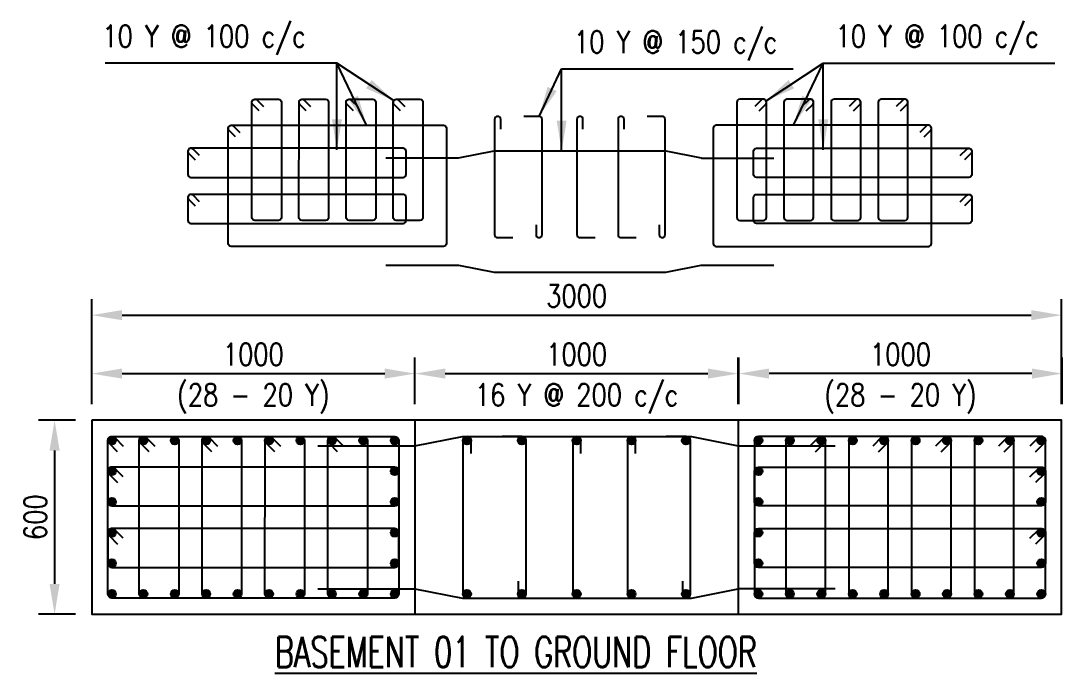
# Model space of a CAD drawing. Extents: x -69352 to 1013721, y -547461 to -186867.
# Drawn here: x 206965 to 219849, y -500414 to -492343 of the extents above; entities that cross this region are included whole.
import ezdxf
from ezdxf.enums import TextEntityAlignment as Align

# ---------------------------------------------------------------- set-up
doc = ezdxf.new("R2010")
doc.units = 0
doc.header["$LTSCALE"] = 500
doc.header["$MEASUREMENT"] = 0
doc.header["$PDMODE"] = 35
doc.header["$PDSIZE"] = -15
doc.linetypes.add('HIDDEN2', pattern=[0.1875, 0.125, -0.0625])
doc.layers.get('DEFPOINTS').update_dxf_attribs({"color": 4})
for name, color, linetype in [('S-COLUMN', 1, 'Continuous'), ('S-DIM-1', 5, 'Continuous'), ('S-REINFORCEMENT', 6, 'Continuous'), ('S-STIRUPS)', 3, 'Continuous'), ('S-TEXT', 2, 'Continuous'), ('S-TEXT-1 @ 1', 4, 'Continuous')]:
    doc.layers.add(name, color=color, linetype=linetype)
doc.styles.add('ROMANS', font='simplex.shx', dxfattribs={"width": 0.8, "height": 275})
doc.dimstyles.new('dim25', dxfattribs={"dimtxt": 250, "dimasz": 250, "dimexe": 200, "dimexo": 200, "dimgap": 100, "dimtad": 1, "dimdec": 0, "dimlfac": 0.25, "dimzin": 0, "dimdsep": 46, "dimtxsty": 'ROMANS', "dimcen": 0, "dimclrd": 5, "dimclre": 5, "dimclrt": 4, "dimadec": 0, "dimazin": 0, "dimtfac": 1, "dimtdec": 0, "dimtix": 1, "dimtofl": 0, "dimtmove": 2, "dimatfit": 3, "dimfxl": 0, "dimtolj": 1, "dimtzin": 0, "dimlwd": -1, "dimlwe": -1, "dimarcsym": 0})

# ---------------------------------------------------------------- blocks, each defined once
blk = doc.blocks.new('*D1309')
at = {"layer": 'DEFPOINTS', "color": 0}
for p in [(207842, -497285), (207383, -499685), (207842, -499685)]:
    blk.add_point(p, dxfattribs=at)
at = {"layer": 'S-DIM-1', "color": 5}
for p, q in [((207642, -497285), (207183, -497285)), ((207383, -497660), (207383, -499310)), ((207642, -499685), (207183, -499685))]:
    blk.add_line(p, q, dxfattribs=at)
for points in [[(207445, -497660), (207320, -497660), (207383, -497285)], [(207320, -499310), (207445, -499310), (207383, -499685)]]:
    blk.add_solid(points, dxfattribs=at)
at = {"layer": 'S-DIM-1', "color": 4, "insert": (207145, -498485), "char_height": 275, "attachment_point": 5, "rotation": 90, "style": 'ROMANS'}
blk.add_mtext('\\A1;{600}', dxfattribs=at)
blk = doc.blocks.new('*D1310')
at = {"layer": 'DEFPOINTS', "color": 0}
for p in [(219842, -495985), (207842, -497285), (219842, -497285)]:
    blk.add_point(p, dxfattribs=at)
at = {"layer": 'S-DIM-1', "color": 5}
for p, q in [((207842, -497085), (207842, -495785)), ((219842, -497085), (219842, -495785)), ((208217, -495985), (219467, -495985))]:
    blk.add_line(p, q, dxfattribs=at)
for points in [[(208217, -495922), (208217, -496047), (207842, -495985)], [(219467, -496047), (219467, -495922), (219842, -495985)]]:
    blk.add_solid(points, dxfattribs=at)
at = {"layer": 'S-DIM-1', "color": 4, "insert": (213842, -495747), "char_height": 275, "attachment_point": 5, "style": 'ROMANS'}
blk.add_mtext('\\A1;3000', dxfattribs=at)
blk = doc.blocks.new('*D1311')
at = {"layer": 'DEFPOINTS', "color": 0}
for p in [(211842, -496708), (207842, -497285), (211842, -497285)]:
    blk.add_point(p, dxfattribs=at)
at = {"layer": 'S-DIM-1', "color": 5}
for p, q in [((207842, -497085), (207842, -496508)), ((211842, -497085), (211842, -496508)), ((208217, -496708), (211467, -496708))]:
    blk.add_line(p, q, dxfattribs=at)
for points in [[(208217, -496645), (208217, -496770), (207842, -496708)], [(211467, -496770), (211467, -496645), (211842, -496708)]]:
    blk.add_solid(points, dxfattribs=at)
at = {"layer": 'S-DIM-1', "color": 4, "char_height": 275, "attachment_point": 5, "style": 'ROMANS'}
for s, insert in [('\\A1;\\Fsimplex.shx|c1;\\W0.8;1000', (209842, -496470)), ('(28 - 20 Y)', (209842, -497017))]:
    blk.add_mtext(s, dxfattribs=dict(at, insert=insert))
blk = doc.blocks.new('*D1312')
at = {"layer": 'DEFPOINTS', "color": 0}
for p in [(215842, -496708), (211842, -497285), (215842, -497285)]:
    blk.add_point(p, dxfattribs=at)
at = {"layer": 'S-DIM-1', "color": 5}
for p, q in [((211842, -497085), (211842, -496508)), ((215842, -497085), (215842, -496508)), ((212217, -496708), (215467, -496708))]:
    blk.add_line(p, q, dxfattribs=at)
for points in [[(212217, -496645), (212217, -496770), (211842, -496708)], [(215467, -496770), (215467, -496645), (215842, -496708)]]:
    blk.add_solid(points, dxfattribs=at)
at = {"layer": 'S-DIM-1', "color": 4, "char_height": 275, "attachment_point": 5, "style": 'ROMANS'}
for s, insert in [('\\A1;{\\Fsimplex.shx|c1;\\W0.8;1000', (213842, -496470)), ('16 Y @ 200 c/c}', (213842, -497017))]:
    blk.add_mtext(s, dxfattribs=dict(at, insert=insert))
blk = doc.blocks.new('*D1313')
at = {"layer": 'DEFPOINTS', "color": 0}
for p in [(215849, -496708), (215849, -497285), (219849, -497285)]:
    blk.add_point(p, dxfattribs=at)
at = {"layer": 'S-DIM-1', "color": 5}
for p, q in [((215849, -497085), (215849, -496508)), ((219849, -497085), (219849, -496508)), ((219474, -496708), (216224, -496708))]:
    blk.add_line(p, q, dxfattribs=at)
for points in [[(216224, -496645), (216224, -496770), (215849, -496708)], [(219474, -496770), (219474, -496645), (219849, -496708)]]:
    blk.add_solid(points, dxfattribs=at)
at = {"layer": 'S-DIM-1', "color": 4, "char_height": 275, "attachment_point": 5, "style": 'ROMANS'}
for s, insert in [('\\A1;\\Fsimplex.shx|c1;\\W0.8;1000', (217849, -496470)), ('(28 - 20 Y)', (217849, -497017))]:
    blk.add_mtext(s, dxfattribs=dict(at, insert=insert))

msp = doc.modelspace()

# ---------------------------------------------------------------- linework, layer by layer
at = {"layer": 'S-COLUMN', "color": 8, "linetype": 'HIDDEN2', "ltscale": 1000}
for p, q in [((211841.506, -497285.252), (211841.506, -499685.252)), ((215841.506, -497285.252), (215841.506, -499685.252))]:
    msp.add_line(p, q, dxfattribs=at)
at = {"layer": 'S-COLUMN', "color": 10, "ltscale": 5}
msp.add_lwpolyline([(207841.506, -497285.252), (207841.506, -499685.252), (219841.506, -499685.252), (219841.506, -497285.252)], close=True, dxfattribs=at)
at = {"layer": 'S-REINFORCEMENT', "color": 5, "const_width": 50}
for points in [[(208091.506, -497510.247, -1), (208091.506, -497560.247, -1)], [(208480.391, -497510.218, 1), (208480.391, -497560.218, 1)], [(208869.28, -497510.218, 1), (208869.28, -497560.218, 1)], [(209258.168, -497510.217, 1), (209258.168, -497560.217, 1)], [(209647.056, -497510.217, 1), (209647.056, -497560.217, 1)], [(210035.945, -497510.216, 1), (210035.945, -497560.216, 1)], [(210424.833, -497510.216, 1), (210424.833, -497560.216, 1)], [(210813.721, -497510.215, 1), (210813.721, -497560.215, 1)], [(211202.61, -497510.215, 1), (211202.61, -497560.215, 1)], [(211591.501, -497510.247, 1), (211591.501, -497560.247, 1)], [(212510.129, -497535.253, -1), (212460.129, -497535.253, -1)], [(213138.793, -497535.246, 1), (213188.793, -497535.246, 1)], [(213867.469, -497535.248, -1), (213817.469, -497535.248, -1)], [(214546.148, -497535.247, -1), (214496.148, -497535.247, -1)], [(215169.609, -497535.252, 1), (215219.609, -497535.252, 1)], [(216091.512, -497510.247, -1), (216091.512, -497560.247, -1)], [(216480.403, -497510.215, -1), (216480.403, -497560.215, -1)], [(216869.291, -497510.215, -1), (216869.291, -497560.215, -1)], [(217258.179, -497510.216, -1), (217258.179, -497560.216, -1)], [(217647.068, -497510.216, -1), (217647.068, -497560.216, -1)], [(218035.956, -497510.217, -1), (218035.956, -497560.217, -1)], [(218424.844, -497510.217, -1), (218424.844, -497560.217, -1)], [(218813.733, -497510.218, -1), (218813.733, -497560.218, -1)], [(219202.621, -497510.218, -1), (219202.621, -497560.218, -1)], [(219591.507, -497510.247, 1), (219591.507, -497560.247, 1)], [(208091.506, -497940.273, 1), (208091.506, -497890.273, 1)], [(211591.5, -497940.273, -1), (211591.5, -497890.273, -1)], [(216091.513, -497940.273, 1), (216091.513, -497890.273, 1)], [(219591.507, -497940.273, -1), (219591.507, -497890.273, -1)], [(208091.506, -498320.269, 1), (208091.506, -498270.269, 1)], [(211591.5, -498320.269, -1), (211591.5, -498270.269, -1)], [(216091.513, -498320.269, 1), (216091.513, -498270.269, 1)], [(219591.507, -498320.269, -1), (219591.507, -498270.269, -1)], [(208091.506, -498700.265, 1), (208091.506, -498650.265, 1)], [(211591.5, -498700.265, -1), (211591.5, -498650.265, -1)], [(216091.513, -498700.265, 1), (216091.513, -498650.265, 1)], [(219591.507, -498700.265, -1), (219591.507, -498650.265, -1)], [(208091.506, -499080.261, 1), (208091.506, -499030.261, 1)], [(211591.5, -499080.261, -1), (211591.5, -499030.261, -1)], [(216091.513, -499080.261, 1), (216091.513, -499030.261, 1)], [(219591.507, -499080.261, -1), (219591.507, -499030.261, -1)], [(208091.506, -499460.257, 1), (208091.506, -499410.257, 1)], [(208480.391, -499460.228, -1), (208480.391, -499410.228, -1)], [(208869.28, -499460.227, -1), (208869.28, -499410.227, -1)], [(209258.168, -499460.227, -1), (209258.168, -499410.227, -1)], [(209647.056, -499460.226, -1), (209647.056, -499410.226, -1)], [(210035.945, -499460.226, -1), (210035.945, -499410.226, -1)], [(210424.833, -499460.225, -1), (210424.833, -499410.225, -1)], [(210813.721, -499460.225, -1), (210813.721, -499410.225, -1)], [(211202.61, -499460.224, -1), (211202.61, -499410.224, -1)], [(211591.501, -499460.257, -1), (211591.501, -499410.257, -1)], [(212510.129, -499435.017, 1), (212460.129, -499435.017, 1)], [(213138.793, -499435.01, -1), (213188.793, -499435.01, -1)], [(213867.469, -499435.012, 1), (213817.469, -499435.012, 1)], [(214546.148, -499435.011, 1), (214496.148, -499435.011, 1)], [(215169.609, -499435.016, -1), (215219.609, -499435.016, -1)], [(216091.512, -499460.257, 1), (216091.512, -499410.257, 1)], [(216480.403, -499460.224, 1), (216480.403, -499410.224, 1)], [(216869.291, -499460.225, 1), (216869.291, -499410.225, 1)], [(217258.179, -499460.225, 1), (217258.179, -499410.225, 1)], [(217647.068, -499460.226, 1), (217647.068, -499410.226, 1)], [(218035.956, -499460.226, 1), (218035.956, -499410.226, 1)], [(218424.844, -499460.227, 1), (218424.844, -499410.227, 1)], [(218813.733, -499460.227, 1), (218813.733, -499410.227, 1)], [(219202.621, -499460.228, 1), (219202.621, -499410.228, 1)], [(219591.507, -499460.257, -1), (219591.507, -499410.257, -1)]]:
    msp.add_lwpolyline(points, format="xyb", close=True, dxfattribs=at)
at = {"layer": 'S-REINFORCEMENT', "color": 5}
for centre in [(208091.506, -497535.247, -1849643.174), (208480.391, -497535.218, -220445.145), (208869.28, -497535.218, -424098.024), (209258.168, -497535.217, -627750.902), (209647.056, -497535.217, -831403.781), (210035.945, -497535.216, -1035056.66), (210424.833, -497535.216, -1238709.538), (210813.721, -497535.215, -1442362.417), (211202.61, -497535.215, -1646015.295), (211591.501, -497535.247, -1849643.174), (212485.129, -497535.253, -16767.266), (213163.793, -497535.246, -16792.266), (213842.469, -497535.248, -16792.266), (214521.148, -497535.247, -16792.266), (215194.609, -497535.252, -16767.266), (216091.512, -497535.247, -1849643.174), (216480.403, -497535.215, -1646015.295), (216869.291, -497535.215, -1442362.417), (217258.179, -497535.216, -1238709.538), (217647.068, -497535.216, -1035056.66), (218035.956, -497535.217, -831403.781), (218424.844, -497535.217, -627750.902), (218813.733, -497535.218, -424098.024), (219202.621, -497535.218, -220445.145), (219591.507, -497535.247, -1849643.174), (208091.506, -497915.273, -383362.448), (211591.5, -497915.273, -383362.448), (216091.513, -497915.273, -383362.448), (219591.507, -497915.273, -383362.448), (208091.506, -498295.269, -749932.63), (211591.5, -498295.269, -749932.63), (216091.513, -498295.269, -749932.63), (219591.507, -498295.269, -749932.63), (208091.506, -498675.265, -1116502.811), (211591.5, -498675.265, -1116502.811), (216091.513, -498675.265, -1116502.811), (219591.507, -498675.265, -1116502.811), (208091.506, -499055.261, -1483072.993), (211591.5, -499055.261, -1483072.993), (216091.513, -499055.261, -1483072.993), (219591.507, -499055.261, -1483072.993), (208091.506, -499435.257, -1849643.174), (208480.391, -499435.228, -220445.145), (208869.28, -499435.227, -424098.024), (209258.168, -499435.227, -627750.902), (209647.056, -499435.226, -831403.781), (210035.945, -499435.226, -1035056.66), (210424.833, -499435.225, -1238709.538), (210813.721, -499435.225, -1442362.417), (211202.61, -499435.224, -1646015.295), (211591.501, -499435.257, -1849643.174), (212485.129, -499435.017, -16767.266), (213163.793, -499435.01, -16792.266), (213842.469, -499435.012, -16792.266), (214521.148, -499435.011, -16792.266), (215194.609, -499435.016, -16767.266), (216091.512, -499435.257, -1849643.174), (216480.403, -499435.224, -1646015.295), (216869.291, -499435.225, -1442362.417), (217258.179, -499435.225, -1238709.538), (217647.068, -499435.226, -1035056.66), (218035.956, -499435.226, -831403.781), (218424.844, -499435.227, -627750.902), (218813.733, -499435.227, -424098.024), (219202.621, -499435.228, -220445.145), (219591.507, -499435.257, -1849643.174)]:
    msp.add_circle(centre, 50, dxfattribs=at)
at = {"layer": 'S-STIRUPS)', "color": 8}
for points in [[(209914.063, -493456.95), (209834.512, -493377.401, -0.668179418), (209861.029, -493313.385), (210152.565, -493313.397, -0.414213562), (210190.065, -493350.897), (210189.933, -494775.892, -0.414213562), (210152.433, -494813.392), (209860.897, -494813.38, -0.414213562), (209823.397, -494775.88), (209823.529, -493350.885, -0.668179418), (209887.545, -493324.367), (209967.095, -493403.917)], [(210497.395, -493456.95), (210417.844, -493377.4, -0.668179418), (210444.361, -493313.384), (210735.898, -493313.396, -0.414213562), (210773.398, -493350.896), (210773.266, -494775.891, -0.414213562), (210735.766, -494813.391), (210444.23, -494813.379, -0.414213562), (210406.73, -494775.879), (210406.861, -493350.884, -0.668179418), (210470.877, -493324.366), (210550.428, -493403.916)], [(211080.728, -493456.949), (211001.177, -493377.399, -0.668179418), (211027.694, -493313.383), (211319.23, -493313.395, -0.414213562), (211356.73, -493350.895), (211356.598, -494775.891, -0.414213562), (211319.098, -494813.391), (211027.562, -494813.378, -0.414213562), (210990.062, -494775.878), (210990.194, -493350.883, -0.668179418), (211054.21, -493324.366), (211133.76, -493403.916)], [(211664.06, -493456.948), (211584.509, -493377.398, -0.668179418), (211611.026, -493313.382), (211902.563, -493313.395, -0.414213562), (211940.063, -493350.895), (211939.931, -494775.89, -0.414213562), (211902.431, -494813.39), (211610.895, -494813.377, -0.414213562), (211573.395, -494775.877), (211573.526, -493350.882, -0.668179418), (211637.542, -493324.365), (211717.093, -493403.915)], [(216099.407, -493456.948), (216178.957, -493377.398, 0.668179418), (216152.44, -493313.382), (215860.904, -493313.395, 0.414213562), (215823.404, -493350.895), (215823.536, -494775.89, 0.414213562), (215861.036, -494813.39), (216152.572, -494813.377, 0.414213562), (216190.072, -494775.877), (216189.94, -493350.882, 0.668179418), (216125.924, -493324.365), (216046.374, -493403.915)], [(216682.739, -493456.949), (216762.29, -493377.399, 0.668179418), (216735.773, -493313.383), (216444.236, -493313.395, 0.414213562), (216406.736, -493350.895), (216406.868, -494775.891, 0.414213562), (216444.368, -494813.391), (216735.904, -494813.378, 0.414213562), (216773.404, -494775.878), (216773.273, -493350.883, 0.668179418), (216709.257, -493324.366), (216629.706, -493403.916)], [(217266.072, -493456.95), (217345.622, -493377.4, 0.668179418), (217319.105, -493313.384), (217027.569, -493313.396, 0.414213562), (216990.069, -493350.896), (216990.201, -494775.891, 0.414213562), (217027.701, -494813.391), (217319.237, -494813.379, 0.414213562), (217356.737, -494775.879), (217356.605, -493350.884, 0.668179418), (217292.589, -493324.366), (217213.039, -493403.916)], [(217849.404, -493456.95), (217928.955, -493377.401, 0.668179418), (217902.438, -493313.385), (217610.901, -493313.397, 0.414213562), (217573.401, -493350.897), (217573.533, -494775.892, 0.414213562), (217611.033, -494813.392), (217902.569, -494813.38, 0.414213562), (217940.069, -494775.88), (217939.938, -493350.885, 0.668179418), (217875.922, -493324.367), (217796.371, -493403.917)], [(212902.436, -493682.956), (212902.436, -493562.956, 1), (212827.436, -493562.956), (212827.436, -494987.956, 0.414213562), (212864.936, -495025.456), (213052.436, -495025.456)], [(213339.875, -494867.951), (213339.875, -494987.951, 1), (213414.875, -494987.951), (213414.875, -493562.951, 0.414213562), (213377.375, -493525.451), (213189.875, -493525.451)], [(213920.441, -493682.952), (213920.441, -493562.952, 1), (213845.441, -493562.952), (213845.441, -494987.951, 0.414213562), (213882.941, -495025.451), (214070.441, -495025.451)], [(214429.45, -493682.951), (214429.45, -493562.951, 1), (214354.45, -493562.951), (214354.45, -494987.951, 0.414213562), (214391.95, -495025.451), (214579.45, -495025.451)], [(214862.987, -494867.956), (214862.987, -494987.956, 1), (214937.987, -494987.956), (214937.987, -493562.956, 0.414213562), (214900.487, -493525.456), (214712.987, -493525.456)], [(209622.267, -493778.544), (209542.716, -493698.994, -0.668179418), (209569.233, -493634.978), (212194.228, -493634.978, -0.414213562), (212231.728, -493672.478), (212231.728, -495097.478, -0.414213562), (212194.228, -495134.978), (209569.234, -495134.978, -0.414213562), (209531.734, -495097.478), (209531.733, -493672.479, -0.668179418), (209595.749, -493645.961), (209675.3, -493725.511)], [(218141.2, -493778.544), (218220.75, -493698.994, 0.668179418), (218194.233, -493634.978), (215569.238, -493634.978, 0.414213562), (215531.738, -493672.478), (215531.738, -495097.478, 0.414213562), (215569.238, -495134.978), (218194.233, -495134.978, 0.414213562), (218231.733, -495097.478), (218231.733, -493672.479, 0.668179418), (218167.718, -493645.961), (218088.167, -493725.511)], [(209175.342, -494010.574), (209095.795, -493931.02, 0.668179418), (209031.778, -493957.534), (209031.733, -494242.47, 0.414213562), (209069.231, -494279.972), (211694.272, -494280.002, 0.414213562), (211731.774, -494242.504), (211731.728, -493957.476, 0.414213562), (211694.23, -493919.975), (209069.28, -493920.035, 0.668179418), (209042.76, -493984.05), (209122.306, -494063.604)], [(211481.733, -494039.825), (212373.267, -494039.825, 0.039395714), (212379.149, -494039.36), (212821.554, -493953.074, -0.039395714), (212827.436, -493952.61), (214941.913, -493952.61, -0.037467478), (214947.509, -493953.03), (215381.733, -494039.825, 0.037467478), (215387.33, -494040.244), (216281.733, -494040.244)], [(218588.125, -494010.574), (218667.671, -493931.02, -0.668179418), (218731.688, -493957.534), (218731.734, -494242.47, -0.414213562), (218694.235, -494279.972), (216069.195, -494280.002, -0.414213562), (216031.693, -494242.504), (216031.738, -493957.476, -0.414213562), (216069.236, -493919.975), (218694.186, -493920.035, -0.668179418), (218720.707, -493984.05), (218641.161, -494063.604)], [(209175.342, -494580.587), (209095.795, -494501.033, 0.668179418), (209031.778, -494527.547), (209031.733, -494812.483, 0.414213562), (209069.231, -494849.985), (211694.272, -494850.015, 0.414213562), (211731.773, -494812.517), (211731.728, -494527.49, 0.414213562), (211694.23, -494489.988), (209069.28, -494490.049, 0.668179418), (209042.76, -494554.063), (209122.306, -494633.617)], [(218588.125, -494580.587), (218667.671, -494501.033, -0.668179418), (218731.688, -494527.547), (218731.734, -494812.483, -0.414213562), (218694.235, -494849.985), (216069.195, -494850.015, -0.414213562), (216031.693, -494812.517), (216031.738, -494527.49, -0.414213562), (216069.236, -494489.988), (218694.186, -494490.049, -0.668179418), (218720.707, -494554.063), (218641.161, -494633.617)], [(211481.733, -495365.395), (212373.267, -495365.395, -0.039395714), (212379.149, -495365.859), (212821.554, -495452.145, 0.039395714), (212827.436, -495452.609), (214941.913, -495452.609, 0.037467478), (214947.509, -495452.19), (215381.733, -495365.395, -0.037467478), (215387.33, -495364.975), (216281.733, -495364.975)], [(208162.218, -497676.673), (208056.15, -497570.607, -0.668179418), (208091.506, -497485.252), (211591.499, -497485.252, -0.414213562), (211641.499, -497535.252), (211641.5, -499435.252, -0.414213562), (211591.5, -499485.252), (208091.507, -499485.252, -0.414213562), (208041.507, -499435.252), (208041.506, -497535.253, -0.668179418), (208126.86, -497499.896), (208232.928, -497605.962)], [(208551.279, -497676.655), (208445.211, -497570.589, -0.668179418), (208480.567, -497485.234), (208869.282, -497485.251, -0.414213562), (208919.282, -497535.251), (208919.106, -499435.245, -0.414213562), (208869.106, -499485.245), (208480.391, -499485.228, -0.414213562), (208430.391, -499435.228), (208430.567, -497535.235, -0.668179418), (208515.921, -497499.878), (208621.989, -497605.945)], [(209329.055, -497676.654), (209222.988, -497570.588, -0.668179418), (209258.344, -497485.233), (209647.059, -497485.25, -0.414213562), (209697.059, -497535.25), (209696.883, -499435.243, -0.414213562), (209646.883, -499485.243), (209258.168, -499485.227, -0.414213562), (209208.168, -499435.227), (209208.344, -497535.234, -0.668179418), (209293.698, -497499.877), (209399.766, -497605.943)], [(210106.832, -497676.653), (210000.764, -497570.587, -0.668179418), (210036.121, -497485.232), (210424.836, -497485.249, -0.414213562), (210474.836, -497535.249), (210474.66, -499435.242, -0.414213562), (210424.66, -499485.242), (210035.945, -499485.226, -0.414213562), (209985.945, -499435.226), (209986.121, -497535.233, -0.668179418), (210071.475, -497499.876), (210177.542, -497605.942)], [(210641.506, -497601.538), (211830.217, -497601.538, 0.039395714), (211838.06, -497600.92), (212427.933, -497485.871, -0.039395714), (212435.776, -497485.252), (215255.079, -497485.252, -0.037467478), (215262.541, -497485.812), (215841.506, -497601.538, 0.037467478), (215848.968, -497602.098), (217041.506, -497602.098)], [(210884.609, -497676.652), (210778.541, -497570.586, -0.668179418), (210813.897, -497485.231), (211202.612, -497485.248, -0.414213562), (211252.612, -497535.248), (211252.436, -499435.241, -0.414213562), (211202.436, -499485.241), (210813.721, -499485.225, -0.414213562), (210763.721, -499435.225), (210763.897, -497535.232, -0.668179418), (210849.251, -497499.875), (210955.319, -497605.941)], [(212535.776, -497695.252), (212535.776, -497535.252, 1), (212435.776, -497535.252), (212435.776, -499435.252, 0.414213562), (212485.776, -499485.252), (212735.776, -499485.252)], [(213119.028, -499275.245), (213119.028, -499435.245, 1), (213219.028, -499435.245), (213219.028, -497535.246, 0.414213562), (213169.028, -497485.246), (212919.028, -497485.246)], [(213893.116, -497695.246), (213893.116, -497535.246, 1), (213793.116, -497535.246), (213793.116, -499435.246, 0.414213562), (213843.116, -499485.246), (214093.116, -499485.246)], [(214571.795, -497695.246), (214571.795, -497535.246, 1), (214471.795, -497535.246), (214471.795, -499435.246, 0.414213562), (214521.795, -499485.246), (214771.795, -499485.246)], [(215149.844, -499275.252), (215149.844, -499435.252, 1), (215249.844, -499435.252), (215249.844, -497535.252, 0.414213562), (215199.844, -497485.252), (214949.844, -497485.252)], [(219520.795, -497676.673), (219626.863, -497570.607, 0.668179418), (219591.506, -497485.252), (216091.513, -497485.252, 0.414213562), (216041.513, -497535.252), (216041.513, -499435.252, 0.414213562), (216091.513, -499485.252), (219591.506, -499485.252, 0.414213562), (219641.506, -499435.252), (219641.506, -497535.253, 0.668179418), (219556.152, -497499.896), (219450.085, -497605.962)], [(216798.404, -497676.652), (216904.471, -497570.586, 0.668179418), (216869.115, -497485.231), (216480.4, -497485.248, 0.414213562), (216430.4, -497535.248), (216430.576, -499435.241, 0.414213562), (216480.576, -499485.241), (216869.291, -499485.225, 0.414213562), (216919.291, -499435.225), (216919.115, -497535.232, 0.668179418), (216833.761, -497499.875), (216727.694, -497605.941)], [(217576.181, -497676.653), (217682.248, -497570.587, 0.668179418), (217646.892, -497485.232), (217258.177, -497485.249, 0.414213562), (217208.177, -497535.249), (217208.353, -499435.242, 0.414213562), (217258.353, -499485.242), (217647.068, -499485.226, 0.414213562), (217697.068, -499435.226), (217696.892, -497535.233, 0.668179418), (217611.538, -497499.876), (217505.47, -497605.942)], [(218353.957, -497676.654), (218460.025, -497570.588, 0.668179418), (218424.669, -497485.233), (218035.954, -497485.25, 0.414213562), (217985.954, -497535.25), (217986.129, -499435.243, 0.414213562), (218036.129, -499485.243), (218424.844, -499485.227, 0.414213562), (218474.844, -499435.227), (218474.669, -497535.234, 0.668179418), (218389.314, -497499.877), (218283.247, -497605.943)], [(219131.734, -497676.655), (219237.802, -497570.589, 0.668179418), (219202.445, -497485.234), (218813.73, -497485.251, 0.414213562), (218763.73, -497535.251), (218763.906, -499435.245, 0.414213562), (218813.906, -499485.245), (219202.621, -499485.228, 0.414213562), (219252.621, -499435.228), (219252.445, -497535.235, 0.668179418), (219167.091, -497499.878), (219061.024, -497605.945)], [(208232.984, -497986.046), (208126.922, -497879.974, 0.668179418), (208041.566, -497915.326), (208041.506, -498295.241, 0.414213562), (208091.504, -498345.244), (211591.558, -498345.284, 0.414213562), (211641.56, -498295.286), (211641.5, -497915.25, 0.414213562), (211591.502, -497865.248), (208091.569, -497865.328, 0.668179418), (208056.208, -497950.681), (208162.27, -498056.753)], [(219450.028, -497986.046), (219556.09, -497879.974, -0.668179418), (219641.446, -497915.326), (219641.507, -498295.241, -0.414213562), (219591.509, -498345.244), (216091.455, -498345.284, -0.414213562), (216041.453, -498295.286), (216041.513, -497915.25, -0.414213562), (216091.51, -497865.248), (219591.444, -497865.328, -0.668179418), (219626.804, -497950.681), (219520.743, -498056.753)], [(208232.984, -498746.064), (208126.922, -498639.991, 0.668179418), (208041.566, -498675.344), (208041.506, -499055.259, 0.414213562), (208091.503, -499105.261), (211591.558, -499105.301, 0.414213562), (211641.56, -499055.304), (211641.5, -498675.267, 0.414213562), (211591.502, -498625.265), (208091.569, -498625.346, 0.668179418), (208056.208, -498710.699), (208162.27, -498816.771)], [(219450.028, -498746.064), (219556.09, -498639.991, -0.668179418), (219641.446, -498675.344), (219641.507, -499055.259, -0.414213562), (219591.509, -499105.261), (216091.455, -499105.301, -0.414213562), (216041.453, -499055.304), (216041.513, -498675.267, -0.414213562), (216091.511, -498625.265), (219591.444, -498625.346, -0.668179418), (219626.804, -498710.699), (219520.743, -498816.771)], [(210641.506, -499368.965), (211830.217, -499368.965, -0.039395714), (211838.06, -499369.584), (212427.933, -499484.633, 0.039395714), (212435.776, -499485.252), (215255.079, -499485.252, 0.037467478), (215262.541, -499484.692), (215841.506, -499368.965, -0.037467478), (215848.968, -499368.405), (217041.506, -499368.405)]]:
    msp.add_lwpolyline(points, format="xyb", dxfattribs=at)

# ---------------------------------------------------------------- texts
at = {"layer": 'S-TEXT', "style": 'ROMANS', "width": 0.7}
msp.add_text('%%UBASEMENT 01 TO GROUND FLOOR', height=375, dxfattribs=at).set_placement((210109.146, -500339.448))
at = {"layer": 'S-TEXT-1 @ 1', "ltscale": 2500, "style": 'ROMANS', "width": 0.8}
for s, p in [('10 Y @ 100 c/c', (207974.297, -492532.869, -7953918.302)), ('10 Y @ 150 c/c', (213808.111, -492604.288, -7953918.302)), ('10 Y @ 100 c/c', (217045.052, -492532.869, -7953918.302))]:
    msp.add_text(s, height=275, dxfattribs=at).set_placement(p, align=Align.MIDDLE_LEFT)

# ---------------------------------------------------------------- dimensions: what is measured, and where the dimension line sits
at = {"layer": 'S-DIM-1'}
dim = msp.add_linear_dim(base=(219841.506, -495984.896, 1816108.641), p1=(207841.506, -497285.252, 2705064.23), p2=(219841.506, -497285.252, -3682519.082), dimstyle='dim25', override={"dimtxt": 375, "dimasz": 375, "dimtmove": 0}, dxfattribs=at)
dim.commit()
dim.dimension.update_dxf_attribs({"geometry": '*D1310', "text_midpoint": (213841.506, -495747.396, 1816108.641)})
for base, p1, p2, text, picture, middle in [((215841.506, -496707.528, 2705064.23), (211841.506, -497285.252, 2705064.23), (215841.506, -497285.252, 2705064.23), '{\\Fsimplex.shx|c1;\\W0.8;<>\\X16 Y @ 200 c/c}', '*D1312', (213841.506, -496707.528, 2705064.23)), ((211841.506, -496707.528, 2705064.23), (207841.506, -497285.252, 1816108.641), (211841.506, -497285.252), '\\Fsimplex.shx|c1;\\W0.8;<>\\X(28 - 20 Y)', '*D1311', (209841.506, -496707.528, 2705064.23))]:
    dim = msp.add_linear_dim(base=base, p1=p1, p2=p2, text=text, dimstyle='dim25', override={"dimtxt": 375, "dimasz": 375, "dimtxsty": 'ROMANS', "dimtmove": 0}, dxfattribs=at)
    dim.commit()
    dim.dimension.update_dxf_attribs({"geometry": picture, "text_midpoint": middle})
for base, p1, p2, angle, text, picture, middle in [((215849.349, -496707.528, 2705064.23), (219849.349, -497285.252, 1816108.641), (215849.349, -497285.252, -16767.266), 180, '\\Fsimplex.shx|c1;\\W0.8;<>\\X(28 - 20 Y)', '*D1313', (217849.349, -496707.528, 2705064.23)), ((207382.937, -499685.252, -1849643.174), (207841.506, -497285.252, -1849643.174), (207841.506, -499685.252, -1849643.174), 90, '{<>}', '*D1309', (207145.437, -498485.252, -1849643.174))]:
    dim = msp.add_linear_dim(base=base, p1=p1, p2=p2, angle=angle, text=text, dimstyle='dim25', override={"dimtxt": 375, "dimasz": 375, "dimtxsty": 'ROMANS', "dimtmove": 0}, dxfattribs=at)
    dim.commit()
    dim.dimension.update_dxf_attribs({"geometry": picture, "text_midpoint": middle})

# ---------------------------------------------------------------- leaders
for points in [[(210875.921, -493937.64, -8031675.807), (210875.921, -492867.069, -8031675.807), (208009.547, -492867.069, -8031675.807)], [(211583.923, -493333.042, -8031675.807), (210875.921, -492867.069, -8031675.807), (208009.547, -492867.069, -8031675.807)], [(211242.695, -493634.978, -1927401.991), (210875.921, -492867.069, -1927401.991), (208009.547, -492867.069, -1927401.991)], [(213377.375, -493525.451, -8031675.807), (213656.487, -492938.489, -8031675.807), (216522.861, -492938.489, -8031675.807)], [(213656.487, -493952.61, -8031675.807), (213656.487, -492938.489, -8031675.807), (216522.861, -492938.489, -8031675.807)], [(216185.425, -493333.042, -8031675.807), (216893.428, -492867.069, -8031675.807), (219759.801, -492867.069, -8031675.807)], [(216526.654, -493634.978, -1927401.991), (216893.428, -492867.069, -1927401.991), (219759.801, -492867.069, -1927401.991)], [(216893.428, -493937.64, -8031675.807), (216893.428, -492867.069, -8031675.807), (219759.801, -492867.069, -8031675.807)]]:
    msp.add_leader(points, dimstyle='dim25', override={"dimasz": 375, "dimtad": 0}, dxfattribs=at)

doc.saveas('drawing.dxf')
